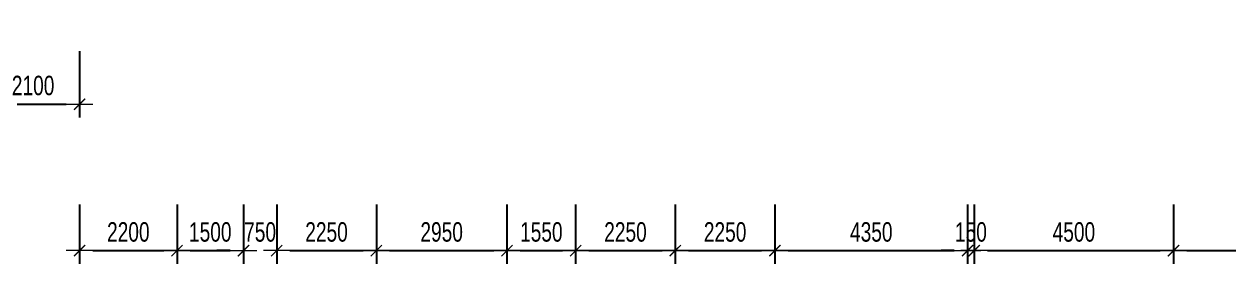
# Model space of a CAD drawing. Header units: millimetres. Extents: x -270655 to 676466, y -1281 to 105022.
# Drawn here: x 129447 to 156650, y 2779 to 8200 of the extents above; entities that cross this region are included whole.
import ezdxf

# ---------------------------------------------------------------- set-up
doc = ezdxf.new("R2010")
doc.units = ezdxf.units.MM
doc.layers.get('Defpoints').update_dxf_attribs({"color": 151, "lineweight": 9})
doc.layers.add('NDC_S_DIM', color=1, linetype='Continuous', lineweight=15)
doc.styles.add('NDC_DIM', font='', dxfattribs={"width": 0.75})
doc.styles.get('NDC_DIM').set_extended_font_data('Dotum')
doc.dimstyles.new('NDC_dim_200', dxfattribs={"dimscale": 200, "dimtxt": 2.2, "dimasz": 1.5, "dimexe": 1.5, "dimexo": 2.5, "dimgap": 1, "dimtad": 1, "dimdec": 0, "dimzin": 0, "dimdsep": 46, "dimtxsty": 'NDC_DIM', "dimblk": 'DIMMARK', "dimcen": 0.09, "dimdle": 1.2, "dimclrd": 1, "dimclre": 1, "dimclrt": 3, "dimadec": 0, "dimazin": 0, "dimtfac": 1, "dimtdec": 0, "dimtix": 1, "dimtofl": 0, "dimtmove": 0, "dimatfit": 3, "dimfxl": 6, "dimfxlon": 1, "dimtolj": 1, "dimtzin": 0, "dimarcsym": 0})

# ---------------------------------------------------------------- blocks, each defined once
blk = doc.blocks.new('DIMMARK')
at = {"layer": 'NDC_S_DIM', "color": 1}
blk.add_line((-1.5, 0), (1, 0), dxfattribs=at)
at = {"layer": 'NDC_S_DIM', "color": 2, "const_width": 0.1}
blk.add_lwpolyline([(-0.424, -0.424), (0.424, 0.424)], dxfattribs=at)
blk = doc.blocks.new('*D458')
at = {"layer": 'Defpoints', "color": 0, "transparency": 16777216}
for p in [(128600, 8200), (130700, 8200), (130700, 6389)]:
    blk.add_point(p, dxfattribs=at)
at = {"layer": 'NDC_S_DIM', "color": 1, "lineweight": -2, "transparency": 16777216}
for p, q in [((128600, 7589), (128600, 6089)), ((130700, 7589), (130700, 6089)), ((128900, 6389), (130400, 6389))]:
    blk.add_line(p, q, dxfattribs=at)
at = {"layer": 'NDC_S_DIM', "color": 1, "lineweight": -2, "transparency": 16777216, "xscale": 300, "yscale": 300, "zscale": 300, "rotation": 180}
blk.add_blockref('DIMMARK', (128600, 6389), dxfattribs=at)
at = {"layer": 'NDC_S_DIM', "color": 1, "lineweight": -2, "transparency": 16777216, "xscale": 300, "yscale": 300, "zscale": 300}
blk.add_blockref('DIMMARK', (130700, 6389), dxfattribs=at)
at = {"layer": 'NDC_S_DIM', "color": 3, "transparency": 16777216, "insert": (129650, 6809), "char_height": 440, "attachment_point": 5, "style": 'NDC_DIM'}
blk.add_mtext('\\A1;2100', dxfattribs=at)
blk = doc.blocks.new('*D606')
at = {"layer": 'Defpoints', "color": 0, "transparency": 16777216}
for p in [(130700, 4622), (132900, 4622), (132900, 3079)]:
    blk.add_point(p, dxfattribs=at)
at = {"layer": 'NDC_S_DIM', "color": 1, "lineweight": -2, "transparency": 16777216}
for p, q in [((130700, 4122), (130700, 2779)), ((132900, 4122), (132900, 2779)), ((131000, 3079), (132600, 3079))]:
    blk.add_line(p, q, dxfattribs=at)
at = {"layer": 'NDC_S_DIM', "color": 1, "lineweight": -2, "transparency": 16777216, "xscale": 300, "yscale": 300, "zscale": 300, "rotation": 180}
blk.add_blockref('DIMMARK', (130700, 3079), dxfattribs=at)
at = {"layer": 'NDC_S_DIM', "color": 1, "lineweight": -2, "transparency": 16777216, "xscale": 300, "yscale": 300, "zscale": 300}
blk.add_blockref('DIMMARK', (132900, 3079), dxfattribs=at)
at = {"layer": 'NDC_S_DIM', "color": 3, "transparency": 16777216, "insert": (131800, 3499), "char_height": 440, "attachment_point": 5, "style": 'NDC_DIM'}
blk.add_mtext('\\A1;2200', dxfattribs=at)
blk = doc.blocks.new('*D607')
at = {"layer": 'Defpoints', "color": 0, "transparency": 16777216}
for p in [(132900, 4622), (134400, 4622), (134400, 3079)]:
    blk.add_point(p, dxfattribs=at)
at = {"layer": 'NDC_S_DIM', "color": 1, "lineweight": -2, "transparency": 16777216}
for p, q in [((132900, 4122), (132900, 2779)), ((134400, 4122), (134400, 2779)), ((133200, 3079), (134100, 3079))]:
    blk.add_line(p, q, dxfattribs=at)
at = {"layer": 'NDC_S_DIM', "color": 1, "lineweight": -2, "transparency": 16777216, "xscale": 300, "yscale": 300, "zscale": 300, "rotation": 180}
blk.add_blockref('DIMMARK', (132900, 3079), dxfattribs=at)
at = {"layer": 'NDC_S_DIM', "color": 1, "lineweight": -2, "transparency": 16777216, "xscale": 300, "yscale": 300, "zscale": 300}
blk.add_blockref('DIMMARK', (134400, 3079), dxfattribs=at)
at = {"layer": 'NDC_S_DIM', "color": 3, "transparency": 16777216, "insert": (133650, 3499), "char_height": 440, "attachment_point": 5, "style": 'NDC_DIM'}
blk.add_mtext('\\A1;1500', dxfattribs=at)
blk = doc.blocks.new('*D608')
at = {"layer": 'Defpoints', "color": 0, "transparency": 16777216}
for p in [(134400, 4622), (135150, 4622), (135150, 3079)]:
    blk.add_point(p, dxfattribs=at)
at = {"layer": 'NDC_S_DIM', "color": 1, "lineweight": -2, "transparency": 16777216}
for p, q in [((134400, 4122), (134400, 2779)), ((135150, 4122), (135150, 2779)), ((134100, 3079), (133800, 3079)), ((135450, 3079), (135750, 3079))]:
    blk.add_line(p, q, dxfattribs=at)
at = {"layer": 'NDC_S_DIM', "color": 1, "lineweight": -2, "transparency": 16777216, "xscale": 300, "yscale": 300, "zscale": 300}
blk.add_blockref('DIMMARK', (134400, 3079), dxfattribs=at)
at = {"layer": 'NDC_S_DIM', "color": 1, "lineweight": -2, "transparency": 16777216, "xscale": 300, "yscale": 300, "zscale": 300, "rotation": 180}
blk.add_blockref('DIMMARK', (135150, 3079), dxfattribs=at)
at = {"layer": 'NDC_S_DIM', "color": 3, "transparency": 16777216, "insert": (134775, 3499), "char_height": 440, "attachment_point": 5, "style": 'NDC_DIM'}
blk.add_mtext('\\A1;750', dxfattribs=at)
blk = doc.blocks.new('*D609')
at = {"layer": 'Defpoints', "color": 0, "transparency": 16777216}
for p in [(135150, 4622), (137400, 4622), (137400, 3079)]:
    blk.add_point(p, dxfattribs=at)
at = {"layer": 'NDC_S_DIM', "color": 1, "lineweight": -2, "transparency": 16777216}
for p, q in [((135150, 4122), (135150, 2779)), ((137400, 4122), (137400, 2779)), ((135450, 3079), (137100, 3079))]:
    blk.add_line(p, q, dxfattribs=at)
at = {"layer": 'NDC_S_DIM', "color": 1, "lineweight": -2, "transparency": 16777216, "xscale": 300, "yscale": 300, "zscale": 300, "rotation": 180}
blk.add_blockref('DIMMARK', (135150, 3079), dxfattribs=at)
at = {"layer": 'NDC_S_DIM', "color": 1, "lineweight": -2, "transparency": 16777216, "xscale": 300, "yscale": 300, "zscale": 300}
blk.add_blockref('DIMMARK', (137400, 3079), dxfattribs=at)
at = {"layer": 'NDC_S_DIM', "color": 3, "transparency": 16777216, "insert": (136275, 3499), "char_height": 440, "attachment_point": 5, "style": 'NDC_DIM'}
blk.add_mtext('\\A1;2250', dxfattribs=at)
blk = doc.blocks.new('*D610')
at = {"layer": 'Defpoints', "color": 0, "transparency": 16777216}
for p in [(137400, 4622), (140350, 4622), (140350, 3079)]:
    blk.add_point(p, dxfattribs=at)
at = {"layer": 'NDC_S_DIM', "color": 1, "lineweight": -2, "transparency": 16777216}
for p, q in [((137400, 4122), (137400, 2779)), ((140350, 4122), (140350, 2779)), ((137700, 3079), (140050, 3079))]:
    blk.add_line(p, q, dxfattribs=at)
at = {"layer": 'NDC_S_DIM', "color": 1, "lineweight": -2, "transparency": 16777216, "xscale": 300, "yscale": 300, "zscale": 300, "rotation": 180}
blk.add_blockref('DIMMARK', (137400, 3079), dxfattribs=at)
at = {"layer": 'NDC_S_DIM', "color": 1, "lineweight": -2, "transparency": 16777216, "xscale": 300, "yscale": 300, "zscale": 300}
blk.add_blockref('DIMMARK', (140350, 3079), dxfattribs=at)
at = {"layer": 'NDC_S_DIM', "color": 3, "transparency": 16777216, "insert": (138875, 3499), "char_height": 440, "attachment_point": 5, "style": 'NDC_DIM'}
blk.add_mtext('\\A1;2950', dxfattribs=at)
blk = doc.blocks.new('*D611')
at = {"layer": 'Defpoints', "color": 0, "transparency": 16777216}
for p in [(140350, 4622), (141900, 4622), (141900, 3079)]:
    blk.add_point(p, dxfattribs=at)
at = {"layer": 'NDC_S_DIM', "color": 1, "lineweight": -2, "transparency": 16777216}
for p, q in [((140350, 4122), (140350, 2779)), ((141900, 4122), (141900, 2779)), ((140650, 3079), (141600, 3079))]:
    blk.add_line(p, q, dxfattribs=at)
at = {"layer": 'NDC_S_DIM', "color": 1, "lineweight": -2, "transparency": 16777216, "xscale": 300, "yscale": 300, "zscale": 300, "rotation": 180}
blk.add_blockref('DIMMARK', (140350, 3079), dxfattribs=at)
at = {"layer": 'NDC_S_DIM', "color": 1, "lineweight": -2, "transparency": 16777216, "xscale": 300, "yscale": 300, "zscale": 300}
blk.add_blockref('DIMMARK', (141900, 3079), dxfattribs=at)
at = {"layer": 'NDC_S_DIM', "color": 3, "transparency": 16777216, "insert": (141125, 3499), "char_height": 440, "attachment_point": 5, "style": 'NDC_DIM'}
blk.add_mtext('\\A1;1550', dxfattribs=at)
blk = doc.blocks.new('*D612')
at = {"layer": 'Defpoints', "color": 0, "transparency": 16777216}
for p in [(141900, 4622), (144150, 4622), (144150, 3079)]:
    blk.add_point(p, dxfattribs=at)
at = {"layer": 'NDC_S_DIM', "color": 1, "lineweight": -2, "transparency": 16777216}
for p, q in [((141900, 4122), (141900, 2779)), ((144150, 4122), (144150, 2779)), ((142200, 3079), (143850, 3079))]:
    blk.add_line(p, q, dxfattribs=at)
at = {"layer": 'NDC_S_DIM', "color": 1, "lineweight": -2, "transparency": 16777216, "xscale": 300, "yscale": 300, "zscale": 300, "rotation": 180}
blk.add_blockref('DIMMARK', (141900, 3079), dxfattribs=at)
at = {"layer": 'NDC_S_DIM', "color": 1, "lineweight": -2, "transparency": 16777216, "xscale": 300, "yscale": 300, "zscale": 300}
blk.add_blockref('DIMMARK', (144150, 3079), dxfattribs=at)
at = {"layer": 'NDC_S_DIM', "color": 3, "transparency": 16777216, "insert": (143025, 3499), "char_height": 440, "attachment_point": 5, "style": 'NDC_DIM'}
blk.add_mtext('\\A1;2250', dxfattribs=at)
blk = doc.blocks.new('*D613')
at = {"layer": 'Defpoints', "color": 0, "transparency": 16777216}
for p in [(144150, 4622), (146400, 4622), (146400, 3079)]:
    blk.add_point(p, dxfattribs=at)
at = {"layer": 'NDC_S_DIM', "color": 1, "lineweight": -2, "transparency": 16777216}
for p, q in [((144150, 4122), (144150, 2779)), ((146400, 4122), (146400, 2779)), ((144450, 3079), (146100, 3079))]:
    blk.add_line(p, q, dxfattribs=at)
at = {"layer": 'NDC_S_DIM', "color": 1, "lineweight": -2, "transparency": 16777216, "xscale": 300, "yscale": 300, "zscale": 300, "rotation": 180}
blk.add_blockref('DIMMARK', (144150, 3079), dxfattribs=at)
at = {"layer": 'NDC_S_DIM', "color": 1, "lineweight": -2, "transparency": 16777216, "xscale": 300, "yscale": 300, "zscale": 300}
blk.add_blockref('DIMMARK', (146400, 3079), dxfattribs=at)
at = {"layer": 'NDC_S_DIM', "color": 3, "transparency": 16777216, "insert": (145275, 3499), "char_height": 440, "attachment_point": 5, "style": 'NDC_DIM'}
blk.add_mtext('\\A1;2250', dxfattribs=at)
blk = doc.blocks.new('*D614')
at = {"layer": 'Defpoints', "color": 0, "transparency": 16777216}
for p in [(146400, 4622), (150750, 4622), (150750, 3079)]:
    blk.add_point(p, dxfattribs=at)
at = {"layer": 'NDC_S_DIM', "color": 1, "lineweight": -2, "transparency": 16777216}
for p, q in [((146400, 4122), (146400, 2779)), ((150750, 4122), (150750, 2779)), ((146700, 3079), (150450, 3079))]:
    blk.add_line(p, q, dxfattribs=at)
at = {"layer": 'NDC_S_DIM', "color": 1, "lineweight": -2, "transparency": 16777216, "xscale": 300, "yscale": 300, "zscale": 300, "rotation": 180}
blk.add_blockref('DIMMARK', (146400, 3079), dxfattribs=at)
at = {"layer": 'NDC_S_DIM', "color": 1, "lineweight": -2, "transparency": 16777216, "xscale": 300, "yscale": 300, "zscale": 300}
blk.add_blockref('DIMMARK', (150750, 3079), dxfattribs=at)
at = {"layer": 'NDC_S_DIM', "color": 3, "transparency": 16777216, "insert": (148575, 3499), "char_height": 440, "attachment_point": 5, "style": 'NDC_DIM'}
blk.add_mtext('\\A1;4350', dxfattribs=at)
blk = doc.blocks.new('*D615')
at = {"layer": 'Defpoints', "color": 0, "transparency": 16777216}
for p in [(150900, 4622), (155400, 4622), (155400, 3079)]:
    blk.add_point(p, dxfattribs=at)
at = {"layer": 'NDC_S_DIM', "color": 1, "lineweight": -2, "transparency": 16777216}
for p, q in [((150900, 4122), (150900, 2779)), ((155400, 4122), (155400, 2779)), ((151200, 3079), (155100, 3079))]:
    blk.add_line(p, q, dxfattribs=at)
at = {"layer": 'NDC_S_DIM', "color": 1, "lineweight": -2, "transparency": 16777216, "xscale": 300, "yscale": 300, "zscale": 300, "rotation": 180}
blk.add_blockref('DIMMARK', (150900, 3079), dxfattribs=at)
at = {"layer": 'NDC_S_DIM', "color": 1, "lineweight": -2, "transparency": 16777216, "xscale": 300, "yscale": 300, "zscale": 300}
blk.add_blockref('DIMMARK', (155400, 3079), dxfattribs=at)
at = {"layer": 'NDC_S_DIM', "color": 3, "transparency": 16777216, "insert": (153150, 3499), "char_height": 440, "attachment_point": 5, "style": 'NDC_DIM'}
blk.add_mtext('\\A1;4500', dxfattribs=at)
blk = doc.blocks.new('*D616')
at = {"layer": 'Defpoints', "color": 0, "transparency": 16777216}
for p in [(155400, 4622), (159900, 4622), (159900, 3079)]:
    blk.add_point(p, dxfattribs=at)
at = {"layer": 'NDC_S_DIM', "color": 1, "lineweight": -2, "transparency": 16777216}
for p, q in [((155400, 4122), (155400, 2779)), ((159900, 4122), (159900, 2779)), ((155700, 3079), (159600, 3079))]:
    blk.add_line(p, q, dxfattribs=at)
at = {"layer": 'NDC_S_DIM', "color": 1, "lineweight": -2, "transparency": 16777216, "xscale": 300, "yscale": 300, "zscale": 300, "rotation": 180}
blk.add_blockref('DIMMARK', (155400, 3079), dxfattribs=at)
at = {"layer": 'NDC_S_DIM', "color": 1, "lineweight": -2, "transparency": 16777216, "xscale": 300, "yscale": 300, "zscale": 300}
blk.add_blockref('DIMMARK', (159900, 3079), dxfattribs=at)
at = {"layer": 'NDC_S_DIM', "color": 3, "transparency": 16777216, "insert": (157650, 3499), "char_height": 440, "attachment_point": 5, "style": 'NDC_DIM'}
blk.add_mtext('\\A1;4500', dxfattribs=at)
blk = doc.blocks.new('*D761')
at = {"layer": 'Defpoints', "color": 0, "transparency": 16777216}
for p in [(150750, 4622), (150900, 4622), (150900, 3079)]:
    blk.add_point(p, dxfattribs=at)
at = {"layer": 'NDC_S_DIM', "color": 1, "lineweight": -2, "transparency": 16777216}
for p, q in [((150750, 4122), (150750, 2779)), ((150900, 4122), (150900, 2779)), ((150450, 3079), (150150, 3079)), ((151200, 3079), (151500, 3079))]:
    blk.add_line(p, q, dxfattribs=at)
at = {"layer": 'NDC_S_DIM', "color": 1, "lineweight": -2, "transparency": 16777216, "xscale": 300, "yscale": 300, "zscale": 300}
blk.add_blockref('DIMMARK', (150750, 3079), dxfattribs=at)
at = {"layer": 'NDC_S_DIM', "color": 1, "lineweight": -2, "transparency": 16777216, "xscale": 300, "yscale": 300, "zscale": 300, "rotation": 180}
blk.add_blockref('DIMMARK', (150900, 3079), dxfattribs=at)
at = {"layer": 'NDC_S_DIM', "color": 3, "transparency": 16777216, "insert": (150825, 3499), "char_height": 440, "attachment_point": 5, "style": 'NDC_DIM'}
blk.add_mtext('\\A1;150', dxfattribs=at)

msp = doc.modelspace()

# ---------------------------------------------------------------- dimensions: what is measured, and where the dimension line sits
at = {"layer": 'NDC_S_DIM'}
for base, p1, p2, picture, middle in [((130700, 6389.1), (128600, 8200.2), (130700, 8200.2), '*D458', (129650, 6809.4)), ((132900.2, 3078.8), (130700, 4622.4), (132900.2, 4622.4), '*D606', (131800.1, 3499.1)), ((150900, 3078.8), (150750, 4622.4), (150900, 4622.4), '*D761', (150825, 3499.1))]:
    dim = msp.add_linear_dim(base=base, p1=p1, p2=p2, dimstyle='NDC_dim_200', dxfattribs=at)
    dim.commit()
    dim.dimension.update_dxf_attribs({"geometry": picture, "text_midpoint": middle})
for base, p1, p2, picture, middle in [((134400, 3078.8), (132900.2, 4622.4), (134400, 4622.4), '*D607', (133650.1, 3499.1)), ((135150, 3078.8), (134400, 4622.4), (135150, 4622.4), '*D608', (134775, 3499.1)), ((137400, 3078.8), (135150, 4622.4), (137400, 4622.4), '*D609', (136275, 3499.1)), ((140350, 3078.8), (137400, 4622.4), (140350, 4622.4), '*D610', (138875, 3499.1)), ((141900, 3078.8), (140350, 4622.4), (141900, 4622.4), '*D611', (141125, 3499.1)), ((144150, 3078.8), (141900, 4622.4), (144150, 4622.4), '*D612', (143025, 3499.1)), ((146400, 3078.8), (144150, 4622.4), (146400, 4622.4), '*D613', (145275, 3499.1)), ((150750, 3078.8), (146400, 4622.4), (150750, 4622.4), '*D614', (148575, 3499.1)), ((155400, 3078.8), (150900, 4622.4), (155400, 4622.4), '*D615', (153150, 3499.1)), ((159900, 3078.8), (155400, 4622.4), (159900, 4622.4), '*D616', (157650, 3499.1))]:
    dim = msp.add_linear_dim(base=base, p1=p1, p2=p2, dimstyle='NDC_dim_200', override={"dimtmove": 1}, dxfattribs=at)
    dim.commit()
    dim.dimension.update_dxf_attribs({"geometry": picture, "text_midpoint": middle})

doc.saveas('drawing.dxf')
